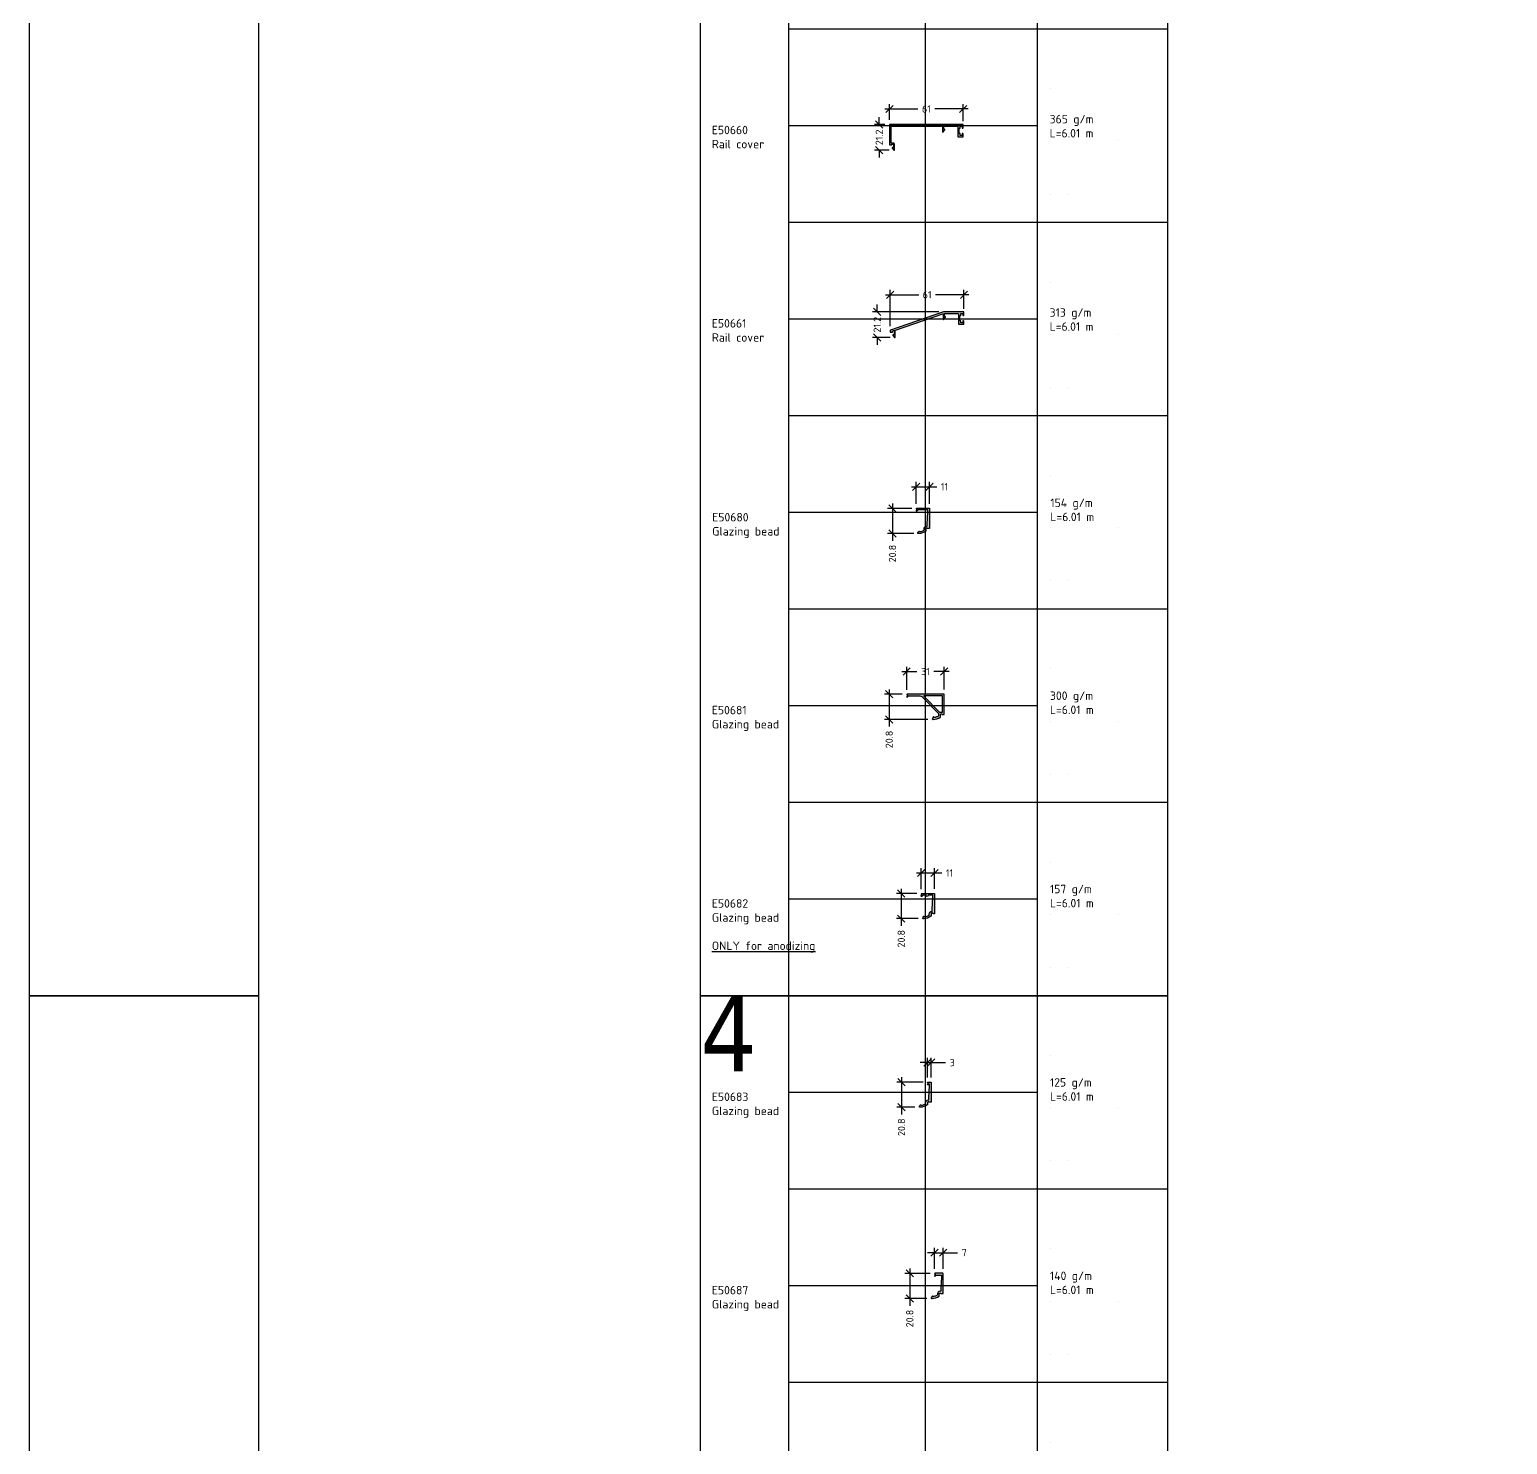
# Model space of a CAD drawing. Extents: x -4122 to 3414, y -5760 to 3840.
# Drawn here: x 0 to 1223, y -2291 to -1120 of the extents above; entities that cross this region are included whole.
import ezdxf

# ---------------------------------------------------------------- set-up
doc = ezdxf.new("R2010")
doc.units = 0
doc.layers.get('0').update_dxf_attribs({"linetype": 'CONTINUOUS'})
doc.layers.get('DEFPOINTS').update_dxf_attribs({"linetype": 'CONTINUOUS'})
for name, color, linetype in [('ALUM', 7, 'CONTINUOUS'), ('DIM', 94, 'CONTINUOUS'), ('ETEM_AL-HATCH-2', 253, 'CONTINUOUS'), ('HATCH', 253, 'CONTINUOUS'), ('TEXT', 7, 'CONTINUOUS'), ('UNMOVABLE', 4, 'CONTINUOUS')]:
    doc.layers.add(name, color=color, linetype=linetype)
doc.styles.add('ETEM_NAN', font='isocpeur.ttf')
doc.styles.get("Standard").update_dxf_attribs({"font": 'tahoma.ttf'})
doc.dimstyles.new('ETEM_ARCHITECTURE_STYLE$0', dxfattribs={"dimtxt": 2, "dimasz": 1, "dimexe": 1, "dimexo": 1, "dimgap": 1, "dimtad": 0, "dimdec": 1, "dimtxsty": 'ETEM_NAN', "dimblk": 'OBLIQUE', "dimcen": 0, "dimdle": 1, "dimclrd": 7, "dimclre": 7, "dimclrt": 7, "dimazin": 3, "dimtfac": 1, "dimtdec": 1, "dimtmove": 0, "dimatfit": 3, "dimtolj": 1, "dimtzin": 0})

# ---------------------------------------------------------------- blocks, each defined once
blk = doc.blocks.new('E_75_TEST_PAGE')
at = {"layer": 'DEFPOINTS'}
for p, q in [((73.1, -160), (73.1, 0)), ((185.9, 0), (185.9, -960)), ((289.3, -49.4), (289.3, -49.4)), ((9.5, -80), (9.5, -80)), ((278.8, -80), (73.1, -80)), ((289.3, -92.6), (289.3, -92.6)), ((345.9, -92.6), (345.9, -92.6)), ((289.3, -136.6), (289.3, -136.6)), ((304.3, -136.6), (304.3, -136.6)), ((73.1, -320), (73.1, -160)), ((289.3, -209.4), (289.3, -209.4)), ((9.5, -240), (9.5, -240)), ((278.8, -240), (73.1, -240)), ((289.3, -252.6), (289.3, -252.6)), ((345.9, -252.6), (345.9, -252.6)), ((289.3, -296.6), (289.3, -296.6)), ((304.3, -296.6), (304.3, -296.6)), ((73.1, -480), (73.1, -320)), ((289.3, -369.4), (289.3, -369.4)), ((9.5, -400), (9.5, -400)), ((278.8, -400), (73.1, -400)), ((289.3, -412.6), (289.3, -412.6)), ((345.9, -412.6), (345.9, -412.6)), ((289.3, -456.6), (289.3, -456.6)), ((304.3, -456.6), (304.3, -456.6)), ((73.1, -640), (73.1, -480)), ((289.3, -529.4), (289.3, -529.4)), ((9.5, -560), (9.5, -560)), ((278.8, -560), (73.1, -560)), ((289.3, -572.6), (289.3, -572.6)), ((345.9, -572.6), (345.9, -572.6)), ((289.3, -616.6), (289.3, -616.6)), ((304.3, -616.6), (304.3, -616.6)), ((73.1, -800), (73.1, -640)), ((289.3, -689.4), (289.3, -689.4)), ((9.5, -720), (9.5, -720)), ((278.8, -720), (73.1, -720)), ((289.3, -732.6), (289.3, -732.6)), ((345.9, -732.6), (345.9, -732.6)), ((289.3, -776.6), (289.3, -776.6)), ((304.3, -776.6), (304.3, -776.6)), ((73.1, -960), (73.1, -800)), ((289.3, -849.4), (289.3, -849.4)), ((9.5, -880), (9.5, -880)), ((278.8, -880), (73.1, -880)), ((289.3, -892.6), (289.3, -892.6)), ((345.9, -892.6), (345.9, -892.6)), ((289.3, -936.6), (289.3, -936.6)), ((304.3, -936.6), (304.3, -936.6))]:
    blk.add_line(p, q, dxfattribs=at)
at = {"layer": 'DEFPOINTS', "color": 3}
for p, q in [((278.8, 0), (278.8, -960)), ((386.8, -960), (386.8, 0)), ((386.8, -160), (73.1, -160)), ((386.8, -320), (73.1, -320)), ((386.8, -480), (73.1, -480)), ((386.8, -640), (73.1, -640)), ((386.8, -800), (73.1, -800))]:
    blk.add_line(p, q, dxfattribs=at)
blk.add_lwpolyline([(386.8, -960), (0, -960), (0, 0), (386.8, 0)], dxfattribs=at)
blk = doc.blocks.new('XREF-E-50680')
at = {"layer": 'HATCH'}
blk.add_hatch(color=256, dxfattribs=at).paths.add_polyline_path([(-10.7, 8.4, 1), (-10.7, 7.8, -0.57735), (-10.4, 7.3), (-11, 6.4, 0.876976), (-10.5, 6), (-9.7, 6.8, -0.198912), (-9.4, 7), (-1.6, 7, -0.414214), (-1.4, 6.8), (-1.4, 5.2), (-1.9, -4.6), (-1.9, -6.3, -0.414214), (-2.1, -6.5), (-2.3, -6.5, 0.414214), (-4.6, -8.8), (-4.6, -9.1, -0.278214), (-5.1, -10, -0.075582), (-7.5, -10.8, -0.254045), (-8.5, -10.5, 0.377369), (-8.7, -10.5, 0.15166), (-9.8, -11.9, 0.516694), (-9.4, -12.5), (-9.1, -12.5, 0.159642), (-3.2, -10.5, 0.238781), (-3.1, -10.4), (-3.1, -8.8, -0.414214), (-2.3, -8), (-2.1, -8, -0.414214), (-1.9, -8.2, 0.414214), (-1.7, -8.4), (-0.2, -8.4, 0.414214), (0, -8.2), (0, 8.2, 0.414214), (-0.2, 8.4)])
at = {"layer": 'ALUM'}
blk.add_lwpolyline([(-9.7, 6.8), (-10.5, 6, -0.876976), (-11, 6.4), (-10.4, 7.3, 0.57735), (-10.7, 7.8, -1), (-10.7, 8.4), (-0.2, 8.4, -0.414214), (0, 8.2), (0, -8.2, -0.414214), (-0.2, -8.4), (-1.7, -8.4, -0.414214), (-1.9, -8.2, 0.414214), (-2.1, -8), (-2.3, -8, 0.414214), (-3.1, -8.8), (-3.1, -10.4, -0.238781), (-3.2, -10.5, -0.159642), (-9.1, -12.5), (-9.4, -12.5, -0.516694), (-9.8, -11.9, -0.15166), (-8.7, -10.5, -0.377369), (-8.5, -10.5, 0.254045), (-7.5, -10.8, 0.075582), (-5.1, -10, 0.278214), (-4.6, -9.1), (-4.6, -8.8, -0.414214), (-2.3, -6.5), (-2.1, -6.5, 0.414214), (-1.9, -6.3), (-1.9, -4.6), (-1.4, 5.2), (-1.4, 6.8, 0.414214), (-1.6, 7), (-9.4, 7, 0.198912)], format="xyb", close=True, dxfattribs=at)
blk = doc.blocks.new('_OBLIQUE')
at = {"color": 0, "linetype": 'BYBLOCK'}
blk.add_line((-0.5, -0.5), (0.5, 0.5), dxfattribs=at)
blk = doc.blocks.new('*D63')
at = {"layer": 'DEFPOINTS', "color": 0}
for p in [(734, -1516.6), (714, -1537.4), (735.6, -1537.4)]:
    blk.add_point(p, dxfattribs=at)
at = {"layer": 'DIM', "color": 7}
for p, q in [((714, -1512.6), (714, -1537.4)), ((730, -1516.6), (710, -1516.6)), ((731.6, -1537.4), (710, -1537.4)), ((714, -1537.4), (714, -1543.4))]:
    blk.add_line(p, q, dxfattribs=at)
at = {"layer": 'DIM', "color": 7, "xscale": 6, "yscale": 6, "zscale": 6}
for p, rotation in [((714, -1516.6), 90), ((714, -1537.4), 270)]:
    blk.add_blockref('_OBLIQUE', p, dxfattribs=dict(at, rotation=rotation))
at = {"layer": 'DIM', "color": 7, "insert": (714, -1554), "char_height": 6, "attachment_point": 5, "rotation": 90, "style": 'ETEM_NAN'}
blk.add_mtext('20.8', dxfattribs=at)
blk = doc.blocks.new('*D64')
at = {"layer": 'DEFPOINTS', "color": 0}
for p in [(744.7, -1498.7), (733.7, -1516.9), (744.7, -1516.8)]:
    blk.add_point(p, dxfattribs=at)
at = {"layer": 'DIM', "color": 7}
for p, q in [((729.7, -1498.7), (744.7, -1498.7)), ((733.7, -1512.9), (733.7, -1494.7)), ((744.7, -1512.8), (744.7, -1494.7)), ((744.7, -1498.7), (750.7, -1498.7))]:
    blk.add_line(p, q, dxfattribs=at)
at = {"layer": 'DIM', "color": 7, "xscale": 6, "yscale": 6, "zscale": 6, "rotation": 180}
blk.add_blockref('_OBLIQUE', (733.7, -1498.7), dxfattribs=at)
at = {"layer": 'DIM', "color": 7, "xscale": 6, "yscale": 6, "zscale": 6}
blk.add_blockref('_OBLIQUE', (744.7, -1498.7), dxfattribs=at)
at = {"layer": 'DIM', "color": 7, "insert": (757.1, -1498.7), "char_height": 6, "attachment_point": 5, "style": 'ETEM_NAN'}
blk.add_mtext('11', dxfattribs=at)
blk = doc.blocks.new('*D65')
at = {"layer": 'DEFPOINTS', "color": 0}
for p in [(756.8, -1651.6), (725.8, -1670.7), (756.8, -1670.6)]:
    blk.add_point(p, dxfattribs=at)
at = {"layer": 'DIM', "color": 7}
for p, q in [((725.8, -1666.7), (725.8, -1647.6)), ((756.8, -1666.6), (756.8, -1647.6)), ((721.8, -1651.6), (734.3, -1651.6)), ((760.8, -1651.6), (748.3, -1651.6))]:
    blk.add_line(p, q, dxfattribs=at)
at = {"layer": 'DIM', "color": 7, "xscale": 6, "yscale": 6, "zscale": 6, "rotation": 180}
blk.add_blockref('_OBLIQUE', (725.8, -1651.6), dxfattribs=at)
at = {"layer": 'DIM', "color": 7, "xscale": 6, "yscale": 6, "zscale": 6}
blk.add_blockref('_OBLIQUE', (756.8, -1651.6), dxfattribs=at)
at = {"layer": 'DIM', "color": 7, "insert": (741.3, -1651.6), "char_height": 6, "attachment_point": 5, "style": 'ETEM_NAN'}
blk.add_mtext('31', dxfattribs=at)
blk = doc.blocks.new('*D66')
at = {"layer": 'DEFPOINTS', "color": 0}
for p in [(726.1, -1670.4), (711.3, -1691.2), (747.4, -1691.2)]:
    blk.add_point(p, dxfattribs=at)
at = {"layer": 'DIM', "color": 7}
for p, q in [((722.1, -1670.4), (707.3, -1670.4)), ((711.3, -1666.4), (711.3, -1691.2)), ((743.4, -1691.2), (707.3, -1691.2)), ((711.3, -1691.2), (711.3, -1697.2))]:
    blk.add_line(p, q, dxfattribs=at)
at = {"layer": 'DIM', "color": 7, "xscale": 6, "yscale": 6, "zscale": 6}
for p, rotation in [((711.3, -1670.4), 90), ((711.3, -1691.2), 270)]:
    blk.add_blockref('_OBLIQUE', p, dxfattribs=dict(at, rotation=rotation))
at = {"layer": 'DIM', "color": 7, "insert": (711.3, -1707.8), "char_height": 6, "attachment_point": 5, "rotation": 90, "style": 'ETEM_NAN'}
blk.add_mtext('20.8', dxfattribs=at)
blk = doc.blocks.new('*D67')
at = {"layer": 'DEFPOINTS', "color": 0}
for p in [(748.8, -1818.3), (737.8, -1835.6), (748.8, -1835.5)]:
    blk.add_point(p, dxfattribs=at)
at = {"layer": 'DIM', "color": 7}
for p, q in [((733.8, -1818.3), (748.8, -1818.3)), ((737.8, -1831.6), (737.8, -1814.3)), ((748.8, -1831.5), (748.8, -1814.3)), ((748.8, -1818.3), (754.8, -1818.3))]:
    blk.add_line(p, q, dxfattribs=at)
at = {"layer": 'DIM', "color": 7, "xscale": 6, "yscale": 6, "zscale": 6, "rotation": 180}
blk.add_blockref('_OBLIQUE', (737.8, -1818.3), dxfattribs=at)
at = {"layer": 'DIM', "color": 7, "xscale": 6, "yscale": 6, "zscale": 6}
blk.add_blockref('_OBLIQUE', (748.8, -1818.3), dxfattribs=at)
at = {"layer": 'DIM', "color": 7, "insert": (761.2, -1818.3), "char_height": 6, "attachment_point": 5, "style": 'ETEM_NAN'}
blk.add_mtext('11', dxfattribs=at)
blk = doc.blocks.new('*D68')
at = {"layer": 'DEFPOINTS', "color": 0}
for p in [(738.1, -1835.3), (721.3, -1856.1), (739.4, -1856.1)]:
    blk.add_point(p, dxfattribs=at)
at = {"layer": 'DIM', "color": 7}
for p, q in [((721.3, -1831.3), (721.3, -1856.1)), ((734.1, -1835.3), (717.3, -1835.3)), ((735.4, -1856.1), (717.3, -1856.1)), ((721.3, -1856.1), (721.3, -1862.1))]:
    blk.add_line(p, q, dxfattribs=at)
at = {"layer": 'DIM', "color": 7, "xscale": 6, "yscale": 6, "zscale": 6}
for p, rotation in [((721.3, -1835.3), 90), ((721.3, -1856.1), 270)]:
    blk.add_blockref('_OBLIQUE', p, dxfattribs=dict(at, rotation=rotation))
at = {"layer": 'DIM', "color": 7, "insert": (721.3, -1872.7), "char_height": 6, "attachment_point": 5, "rotation": 90, "style": 'ETEM_NAN'}
blk.add_mtext('20.8', dxfattribs=at)
blk = doc.blocks.new('*D69')
at = {"layer": 'DEFPOINTS', "color": 0}
for p in [(746, -1975.2), (743, -1991.6), (746, -1991.6)]:
    blk.add_point(p, dxfattribs=at)
at = {"layer": 'DIM', "color": 7}
for p, q in [((743, -1975.2), (737, -1975.2)), ((743, -1987.6), (743, -1971.2)), ((743, -1975.2), (746, -1975.2)), ((746, -1987.6), (746, -1971.2)), ((746, -1975.2), (758, -1975.2))]:
    blk.add_line(p, q, dxfattribs=at)
at = {"layer": 'DIM', "color": 7, "xscale": 6, "yscale": 6, "zscale": 6}
blk.add_blockref('_OBLIQUE', (743, -1975.2), dxfattribs=at)
at = {"layer": 'DIM', "color": 7, "xscale": 6, "yscale": 6, "zscale": 6, "rotation": 180}
blk.add_blockref('_OBLIQUE', (746, -1975.2), dxfattribs=at)
at = {"layer": 'DIM', "color": 7, "insert": (763.5, -1975.2), "char_height": 6, "attachment_point": 5, "style": 'ETEM_NAN'}
blk.add_mtext('3', dxfattribs=at)
blk = doc.blocks.new('*D70')
at = {"layer": 'DEFPOINTS', "color": 0}
for p in [(743.3, -1991.3), (721.5, -2012.1), (736.6, -2012.1)]:
    blk.add_point(p, dxfattribs=at)
at = {"layer": 'DIM', "color": 7}
for p, q in [((739.3, -1991.3), (717.5, -1991.3)), ((721.5, -1987.3), (721.5, -2012.1)), ((732.6, -2012.1), (717.5, -2012.1)), ((721.5, -2012.1), (721.5, -2018.1))]:
    blk.add_line(p, q, dxfattribs=at)
at = {"layer": 'DIM', "color": 7, "xscale": 6, "yscale": 6, "zscale": 6}
for p, rotation in [((721.5, -1991.3), 90), ((721.5, -2012.1), 270)]:
    blk.add_blockref('_OBLIQUE', p, dxfattribs=dict(at, rotation=rotation))
at = {"layer": 'DIM', "color": 7, "insert": (721.5, -2028.7), "char_height": 6, "attachment_point": 5, "rotation": 90, "style": 'ETEM_NAN'}
blk.add_mtext('20.8', dxfattribs=at)
blk = doc.blocks.new('*D95')
at = {"layer": 'DEFPOINTS', "color": 0}
for p in [(755.9, -2132.5), (748.9, -2149.9), (755.9, -2149.8)]:
    blk.add_point(p, dxfattribs=at)
at = {"layer": 'DIM', "color": 7}
for p, q in [((748.9, -2132.5), (742.9, -2132.5)), ((748.9, -2145.9), (748.9, -2128.5)), ((748.9, -2132.5), (755.9, -2132.5)), ((755.9, -2145.8), (755.9, -2128.5)), ((755.9, -2132.5), (767.9, -2132.5))]:
    blk.add_line(p, q, dxfattribs=at)
at = {"layer": 'DIM', "color": 7, "xscale": 6, "yscale": 6, "zscale": 6}
blk.add_blockref('_OBLIQUE', (748.9, -2132.5), dxfattribs=at)
at = {"layer": 'DIM', "color": 7, "xscale": 6, "yscale": 6, "zscale": 6, "rotation": 180}
blk.add_blockref('_OBLIQUE', (755.9, -2132.5), dxfattribs=at)
at = {"layer": 'DIM', "color": 7, "insert": (773.4, -2132.5), "char_height": 6, "attachment_point": 5, "style": 'ETEM_NAN'}
blk.add_mtext('7', dxfattribs=at)
blk = doc.blocks.new('*D96')
at = {"layer": 'DEFPOINTS', "color": 0}
for p in [(749.2, -2149.6), (728.3, -2170.4), (746.5, -2170.4)]:
    blk.add_point(p, dxfattribs=at)
at = {"layer": 'DIM', "color": 7}
for p, q in [((745.2, -2149.6), (724.3, -2149.6)), ((728.3, -2145.6), (728.3, -2170.4)), ((742.5, -2170.4), (724.3, -2170.4)), ((728.3, -2170.4), (728.3, -2176.4))]:
    blk.add_line(p, q, dxfattribs=at)
at = {"layer": 'DIM', "color": 7, "xscale": 6, "yscale": 6, "zscale": 6}
for p, rotation in [((728.3, -2149.6), 90), ((728.3, -2170.4), 270)]:
    blk.add_blockref('_OBLIQUE', p, dxfattribs=dict(at, rotation=rotation))
at = {"layer": 'DIM', "color": 7, "insert": (728.3, -2187), "char_height": 6, "attachment_point": 5, "rotation": 90, "style": 'ETEM_NAN'}
blk.add_mtext('20.8', dxfattribs=at)
blk = doc.blocks.new('*D110')
at = {"layer": 'DEFPOINTS', "color": 0}
for p in [(772.6, -1186.1), (711.6, -1199.2), (772.6, -1200.3)]:
    blk.add_point(p, dxfattribs=at)
at = {"layer": 'DIM', "color": 7}
for p, q in [((707.6, -1186.1), (735.1, -1186.1)), ((711.6, -1195.2), (711.6, -1182.1)), ((776.6, -1186.1), (749.1, -1186.1)), ((772.6, -1196.3), (772.6, -1182.1))]:
    blk.add_line(p, q, dxfattribs=at)
at = {"layer": 'DIM', "color": 7, "xscale": 6, "yscale": 6, "zscale": 6, "rotation": 180}
blk.add_blockref('_OBLIQUE', (711.6, -1186.1), dxfattribs=at)
at = {"layer": 'DIM', "color": 7, "xscale": 6, "yscale": 6, "zscale": 6}
blk.add_blockref('_OBLIQUE', (772.6, -1186.1), dxfattribs=at)
at = {"layer": 'DIM', "color": 7, "insert": (742.1, -1186.1), "char_height": 6, "attachment_point": 5, "style": 'ETEM_NAN'}
blk.add_mtext('61', dxfattribs=at)
blk = doc.blocks.new('*D111')
at = {"layer": 'DEFPOINTS', "color": 0}
for p in [(711.8, -1199), (703.1, -1220.2), (715.4, -1220.2)]:
    blk.add_point(p, dxfattribs=at)
at = {"layer": 'DIM', "color": 7}
for p, q in [((703.1, -1199), (703.1, -1193)), ((707.8, -1199), (699.1, -1199)), ((703.1, -1199), (703.1, -1199.6)), ((711.4, -1220.2), (699.1, -1220.2)), ((703.1, -1220.2), (703.1, -1219.6)), ((703.1, -1220.2), (703.1, -1226.2))]:
    blk.add_line(p, q, dxfattribs=at)
at = {"layer": 'DIM', "color": 7, "xscale": 6, "yscale": 6, "zscale": 6}
for p, rotation in [((703.1, -1199), 270), ((703.1, -1220.2), 90)]:
    blk.add_blockref('_OBLIQUE', p, dxfattribs=dict(at, rotation=rotation))
at = {"layer": 'DIM', "color": 7, "insert": (703.1, -1209.6), "char_height": 6, "attachment_point": 5, "rotation": 90, "style": 'ETEM_NAN'}
blk.add_mtext('21.2', dxfattribs=at)
blk = doc.blocks.new('*D114')
at = {"layer": 'DEFPOINTS', "color": 0}
for p in [(712.2, -1339.8), (773.2, -1355.4), (712.2, -1369.9)]:
    blk.add_point(p, dxfattribs=at)
at = {"layer": 'DIM', "color": 7}
for p, q in [((708.2, -1339.8), (735.7, -1339.8)), ((712.2, -1365.9), (712.2, -1335.8)), ((777.2, -1339.8), (749.7, -1339.8)), ((773.2, -1351.4), (773.2, -1335.8))]:
    blk.add_line(p, q, dxfattribs=at)
at = {"layer": 'DIM', "color": 7, "xscale": 6, "yscale": 6, "zscale": 6, "rotation": 180}
blk.add_blockref('_OBLIQUE', (712.2, -1339.8), dxfattribs=at)
at = {"layer": 'DIM', "color": 7, "xscale": 6, "yscale": 6, "zscale": 6}
blk.add_blockref('_OBLIQUE', (773.2, -1339.8), dxfattribs=at)
at = {"layer": 'DIM', "color": 7, "insert": (742.7, -1339.8), "char_height": 6, "attachment_point": 5, "style": 'ETEM_NAN'}
blk.add_mtext('61', dxfattribs=at)
blk = doc.blocks.new('*D115')
at = {"layer": 'DEFPOINTS', "color": 0}
for p in [(756.3, -1354), (701.4, -1375.2), (716, -1375.2)]:
    blk.add_point(p, dxfattribs=at)
at = {"layer": 'DIM', "color": 7}
for p, q in [((752.3, -1354), (697.4, -1354)), ((701.4, -1354), (701.4, -1348)), ((701.4, -1354), (701.4, -1354.6)), ((712, -1375.2), (697.4, -1375.2)), ((701.4, -1375.2), (701.4, -1374.6)), ((701.4, -1375.2), (701.4, -1381.2))]:
    blk.add_line(p, q, dxfattribs=at)
at = {"layer": 'DIM', "color": 7, "xscale": 6, "yscale": 6, "zscale": 6}
for p, rotation in [((701.4, -1354), 270), ((701.4, -1375.2), 90)]:
    blk.add_blockref('_OBLIQUE', p, dxfattribs=dict(at, rotation=rotation))
at = {"layer": 'DIM', "color": 7, "insert": (701.4, -1364.6), "char_height": 6, "attachment_point": 5, "rotation": 90, "style": 'ETEM_NAN'}
blk.add_mtext('21.2', dxfattribs=at)

msp = doc.modelspace()

# ---------------------------------------------------------------- hatches: boundary and pattern name
at = {"layer": 'ETEM_AL-HATCH-2'}
for points in [[(772.6, -1199.22, 0.4142136), (772.4, -1199.02), (711.8, -1199.02, 0.4142136), (711.6, -1199.22), (711.6, -1215.52, 0.4142136), (711.8, -1215.72), (713.3, -1215.72, 0.4142136), (713.5, -1215.52, -0.4142136), (713.7, -1215.32), (714.6, -1215.32, -0.4142136), (714.8, -1215.52), (714.8, -1217.42, -0.4142136), (714.3, -1217.92), (714.1, -1217.92, 0.6212675), (713.86, -1218.41), (715.16, -1220.11, 0.7172151), (715.7, -1219.92), (715.7, -1215.52, 0.4142136), (714.6, -1214.42), (713.2, -1214.42, -0.4142136), (713, -1214.22), (713, -1200.52, -0.4142136), (713.2, -1200.32), (755.3, -1200.32, -0.4142136), (755.5, -1200.52), (755.5, -1204.92, 0.7172151), (756.04, -1205.11), (757.34, -1203.41, 0.8293597), (757.02, -1202.91, -0.4879284), (756.4, -1202.42), (756.4, -1200.52, -0.4142136), (756.6, -1200.32), (767.5, -1200.32, -0.4142136), (768, -1200.82), (768, -1208.72, 0.4142136), (768.5, -1209.22), (772.1, -1209.22, 0.4142136), (772.6, -1208.72), (772.6, -1206.97, 0.5306748), (771.91, -1206.51, 0.6057285), (771.6, -1206.67), (771.6, -1207.92, -0.4142136), (771.4, -1208.12), (770.3, -1208.12, -0.4142136), (770.1, -1207.92), (770.1, -1206.67, 0.4142136), (769.9, -1206.47), (769.5, -1206.47, -0.4142136), (769.3, -1206.27), (769.3, -1202.17, -0.4142136), (769.5, -1201.97), (769.9, -1201.97, 0.4142136), (770.1, -1201.77), (770.1, -1200.52, -0.4142136), (770.3, -1200.32), (771.4, -1200.32, -0.4142136), (771.6, -1200.52), (771.6, -1201.77, 0.6057285), (771.91, -1201.94, 0.5306748), (772.6, -1201.47)], [(773.19, -1354.24, 0.4142136), (772.99, -1354.04), (756.29, -1354.04, 0.0824986), (756.22, -1354.06), (712.32, -1369.06, 0.3207542), (712.19, -1369.24), (712.19, -1370.54, 0.4142136), (712.39, -1370.74), (713.89, -1370.74, 0.4142136), (714.09, -1370.54), (714.09, -1369.97, -0.3207542), (714.22, -1369.78), (715.12, -1369.47, -0.5142864), (715.39, -1369.66), (715.39, -1372.44, -0.4142136), (714.89, -1372.94), (714.69, -1372.94, 0.6212675), (714.45, -1373.43), (715.75, -1375.13, 0.7172151), (716.29, -1374.94), (716.29, -1369.22, -0.3207542), (716.42, -1369.03), (755.82, -1355.57, -0.5142864), (756.09, -1355.75), (756.09, -1359.94, 0.7172151), (756.63, -1360.13), (757.93, -1358.43, 0.8293597), (757.61, -1357.93, -0.4879284), (756.99, -1357.44), (756.99, -1355.54, -0.4142136), (757.19, -1355.34), (768.09, -1355.34, -0.4142136), (768.59, -1355.84), (768.59, -1363.74, 0.4142136), (769.09, -1364.24), (772.69, -1364.24, 0.4142136), (773.19, -1363.74), (773.19, -1361.99, 0.5306748), (772.5, -1361.53, 0.6057285), (772.19, -1361.69), (772.19, -1362.94, -0.4142136), (771.99, -1363.14), (770.89, -1363.14, -0.4142136), (770.69, -1362.94), (770.69, -1361.69, 0.4142136), (770.49, -1361.49), (770.09, -1361.49, -0.4142136), (769.89, -1361.29), (769.89, -1357.19, -0.4142136), (770.09, -1356.99), (770.49, -1356.99, 0.4142136), (770.69, -1356.79), (770.69, -1355.54, -0.4142136), (770.89, -1355.34), (771.99, -1355.34, -0.4142136), (772.19, -1355.54), (772.19, -1356.79, 0.6057285), (772.5, -1356.96, 0.5306748), (773.19, -1356.49)]]:
    msp.add_hatch(color=256, dxfattribs=at).paths.add_polyline_path(points)
at = {"layer": 'HATCH'}
for points in [[(1222.88, -1486.55), (1220.13, -1486.55)], [(1222.88, -1488.05), (1220.13, -1488.05)], [(748.83, -1835.51, 0.4142136), (748.63, -1835.31), (738.13, -1835.31, 1), (738.13, -1835.91, -0.5773503), (738.39, -1836.36), (737.87, -1837.26, 0.8769765), (738.34, -1837.63), (739.11, -1836.86, -0.1989124), (739.46, -1836.71), (741.83, -1836.71, -0.4142136), (742.03, -1836.91, 1), (743.63, -1836.91, -0.4142136), (743.83, -1836.71), (747.23, -1836.71, -0.4142136), (747.43, -1836.91), (747.43, -1838.51), (746.93, -1848.21), (746.93, -1849.91, -0.4142136), (746.73, -1850.11, 0.4142136), (744.43, -1852.41), (744.43, -1852.68, -0.2727588), (743.91, -1853.55, -0.0826123), (741.28, -1854.48, -0.2551307), (740.38, -1854.18, 0.380726), (740.11, -1854.15, 0.1516597), (739.05, -1855.58, 0.5166938), (739.43, -1856.11), (739.8, -1856.11, 0.1640158), (745.85, -1854.07, 0.2342813), (745.93, -1853.91), (745.93, -1852.41, -0.4142136), (746.73, -1851.61), (747.43, -1851.61, -0.4142136), (747.63, -1851.81), (747.63, -1851.91, 0.4142136), (747.83, -1852.11), (748.63, -1852.11, 0.4142136), (748.83, -1851.91)], [(749.16, -2150.18, -0.5773503), (749.42, -2150.63), (748.9, -2151.53, 0.8769765), (749.37, -2151.89), (750.14, -2151.13, -0.1989124), (750.49, -2150.98), (754.26, -2150.98, -0.4142136), (754.46, -2151.18), (754.46, -2152.78), (753.96, -2162.48), (753.96, -2164.18, -0.4142136), (753.76, -2164.38), (753.56, -2164.38, 0.4142136), (751.26, -2166.68), (751.26, -2167.02, -0.2782143), (750.73, -2167.9, -0.0755823), (748.32, -2168.74, -0.2540446), (747.41, -2168.44, 0.3773687), (747.14, -2168.42, 0.1516597), (746.08, -2169.85, 0.5166938), (746.46, -2170.38), (746.76, -2170.38, 0.1596424), (752.68, -2168.44, 0.2387814), (752.76, -2168.28), (752.76, -2166.68, -0.4142136), (753.56, -2165.88), (753.76, -2165.88, -0.4142136), (753.96, -2166.08, 0.4142136), (754.16, -2166.28), (755.66, -2166.28, 0.4142136), (755.86, -2166.08), (755.86, -2149.78, 0.4142136), (755.66, -2149.58), (749.16, -2149.58, 1)]]:
    msp.add_hatch(color=256, dxfattribs=at).paths.add_polyline_path(points)
h = msp.add_hatch(color=256, dxfattribs=at)
edge = h.paths.add_edge_path(flags=16)
edge.add_arc((755.18, -1684.99), 0.2, 270, 360.0001)
edge.add_line((755.38, -1684.99), (755.38, -1671.99))
edge.add_arc((755.18, -1671.99), 0.2, 0.0001, 90.0001)
edge.add_line((755.18, -1671.79), (740.07, -1671.79))
edge.add_arc((740.07, -1671.99), 0.2, 90.00009, 225)
edge.add_line((739.93, -1672.13), (752.93, -1685.13))
edge.add_arc((753.07, -1684.99), 0.2, 225, 270)
edge.add_line((753.07, -1685.19), (755.18, -1685.19))
edge = h.paths.add_edge_path()
edge.add_arc((726.08, -1671.29), 0.3, -30, 90, ccw=False)
edge.add_line((726.34, -1671.44), (725.82, -1672.34))
edge.add_arc((726.08, -1672.49), 0.3, 150, 315)
edge.add_line((726.29, -1672.7), (727.06, -1671.93))
edge.add_arc((727.41, -1672.29), 0.5, 90, 135, ccw=False)
edge.add_line((727.41, -1671.79), (736.78, -1671.79))
edge.add_arc((736.78, -1673.79), 2, 45, 90.00041, ccw=False)
edge.add_line((738.19, -1672.37), (752.12, -1686.3))
edge.add_arc((751.98, -1686.44), 0.2, 0, 45, ccw=False)
edge.add_line((752.18, -1686.44), (752.18, -1687.82))
edge.add_arc((751.18, -1687.82), 1, -62.18931, 0, ccw=False)
edge.add_arc((747.68, -1681.19), 8.5, 280.52138, 297.81069, ccw=False)
edge.add_arc((749.05, -1688.56), 1, 223.50481, 280.52138, ccw=False)
edge.add_arc((748.18, -1689.39), 0.2, 43.50481, 126.20455)
edge.add_arc((749.83, -1691.65), 3, 126.20455, 160.69953)
edge.add_arc((747.38, -1690.79), 0.4, 160.69953, 270)
edge.add_line((747.38, -1691.19), (747.68, -1691.19))
edge.add_arc((747.68, -1681.19), 10, 270, 306.2812)
edge.add_arc((753.48, -1689.09), 0.2, 306.2812, 360)
edge.add_line((753.68, -1689.09), (753.68, -1687.49))
edge.add_arc((754.48, -1687.49), 0.8, 90, 180, ccw=False)
edge.add_line((754.48, -1686.69), (754.68, -1686.69))
edge.add_arc((754.68, -1686.89), 0.2, 0, 90, ccw=False)
edge.add_arc((755.08, -1686.89), 0.2, 180, 270)
edge.add_line((755.08, -1687.09), (756.58, -1687.09))
edge.add_arc((756.58, -1686.89), 0.2, 270, 360)
edge.add_line((756.78, -1686.89), (756.78, -1670.59))
edge.add_arc((756.58, -1670.59), 0.2, 0, 90)
edge.add_line((756.58, -1670.39), (726.08, -1670.39))
edge.add_arc((726.08, -1670.69), 0.3, 90, 270)
h = msp.add_hatch(color=256, dxfattribs=at)
h.paths.add_polyline_path([(746.04, -1997.53), (744.49, -1997.53), (744.14, -2004.19), (744.14, -2005.89, -0.4142136), (743.94, -2006.09), (743.74, -2006.09, 0.4142136), (741.44, -2008.39), (741.44, -2008.73, -0.2782143), (740.91, -2009.61, -0.0755823), (738.49, -2010.45, -0.2540446), (737.59, -2010.16, 0.3773687), (737.32, -2010.13, 0.1516597), (736.26, -2011.56, 0.5166938), (736.64, -2012.09), (736.94, -2012.09, 0.1596424), (742.86, -2010.16, 0.2387814), (742.94, -2009.99), (742.94, -2008.39, -0.4142136), (743.74, -2007.59), (743.94, -2007.59, -0.4142136), (744.14, -2007.79, 0.4142136), (744.34, -2007.99), (745.84, -2007.99, 0.4142136), (746.04, -2007.79)])
h.paths.add_polyline_path([(746.04, -1992.69), (744.67, -1992.69, 0.1989124), (744.32, -1992.84), (744.13, -1993.03, -0.6681786), (744.64, -1993.24), (744.64, -1994.49), (744.49, -1997.53), (746.04, -1997.53)])
h.paths.add_polyline_path([(746.04, -1991.49, 0.4142136), (745.84, -1991.29), (743.34, -1991.29, 1), (743.34, -1991.89, -0.5773503), (743.6, -1992.34), (743.08, -1993.24, 0.8769765), (743.55, -1993.61), (744.32, -1992.84, -0.1989124), (744.67, -1992.69), (746.04, -1992.69)])

# ---------------------------------------------------------------- linework, layer by layer
at = {"layer": 'ALUM'}
for points in [[(756.9, -1202.92, -0.4142136), (756.4, -1202.42), (756.4, -1200.52, -0.4142136), (756.6, -1200.32), (756.6, -1200.32), (767.5, -1200.32, -0.4142136), (768, -1200.82), (768, -1208.72, 0.4142136), (768.5, -1209.22), (772.1, -1209.22, 0.4142136), (772.6, -1208.72), (772.6, -1206.97, 0.4142136), (772.1, -1206.47), (771.8, -1206.47, 0.4142136), (771.6, -1206.67), (771.6, -1207.92, -0.4142136), (771.4, -1208.12), (770.3, -1208.12, -0.4142136), (770.1, -1207.92), (770.1, -1206.67, 0.4142136), (769.9, -1206.47), (769.5, -1206.47, -0.4142136), (769.3, -1206.27), (769.3, -1202.17, -0.4142136), (769.5, -1201.97), (769.9, -1201.97, 0.4142136), (770.1, -1201.77), (770.1, -1200.52, -0.4142136), (770.3, -1200.32), (771.4, -1200.32, -0.4142136), (771.6, -1200.52), (771.6, -1201.77, 0.4142136), (771.8, -1201.97), (772.1, -1201.97, 0.4142136), (772.6, -1201.47), (772.6, -1199.22, 0.4142136), (772.4, -1199.02), (711.8, -1199.02, 0.4142136), (711.6, -1199.22), (711.6, -1215.52, 0.4142136), (711.8, -1215.72), (713.3, -1215.72, 0.4142136), (713.5, -1215.52, -0.4142136), (713.7, -1215.32), (714.6, -1215.32, -0.4142136), (714.8, -1215.52), (714.8, -1217.42, -0.4142136), (714.3, -1217.92), (714.1, -1217.92, 0.6212675), (713.86, -1218.41), (715.16, -1220.11, 0.7172151), (715.7, -1219.92), (715.7, -1215.52, 0.4142136), (714.6, -1214.42), (713.2, -1214.42, -0.4142136), (713, -1214.22), (713, -1200.52, -0.4142136), (713.2, -1200.32), (755.3, -1200.32, -0.4142136), (755.5, -1200.52), (755.5, -1204.92, 0.7172151), (756.04, -1205.11), (757.34, -1203.41, 0.6212675), (757.1, -1202.92)], [(716.29, -1374.94), (716.29, -1369.22, -0.3207542), (716.42, -1369.03), (755.82, -1355.57, -0.5142864), (756.09, -1355.75), (756.09, -1359.94, 0.7172151), (756.63, -1360.13), (757.93, -1358.43, 0.6212675), (757.69, -1357.94), (757.49, -1357.94, -0.4142136), (756.99, -1357.44), (756.99, -1355.54, -0.4142136), (757.19, -1355.34), (757.19, -1355.34), (768.09, -1355.34, -0.4142136), (768.59, -1355.84), (768.59, -1363.74, 0.4142136), (769.09, -1364.24), (772.69, -1364.24, 0.4142136), (773.19, -1363.74), (773.19, -1361.99, 0.4142136), (772.69, -1361.49), (772.39, -1361.49, 0.4142136), (772.19, -1361.69), (772.19, -1362.94, -0.4142136), (771.99, -1363.14), (770.89, -1363.14, -0.4142136), (770.69, -1362.94), (770.69, -1361.69, 0.4142136), (770.49, -1361.49), (770.09, -1361.49, -0.4142136), (769.89, -1361.29), (769.89, -1357.19, -0.4142136), (770.09, -1356.99), (770.49, -1356.99, 0.4142136), (770.69, -1356.79), (770.69, -1355.54, -0.4142136), (770.89, -1355.34), (771.99, -1355.34, -0.4142136), (772.19, -1355.54), (772.19, -1356.79, 0.4142136), (772.39, -1356.99), (772.69, -1356.99, 0.4142136), (773.19, -1356.49), (773.19, -1354.24, 0.4142136), (772.99, -1354.04), (756.29, -1354.04, 0.0824986), (756.22, -1354.06), (712.32, -1369.06, 0.3207542), (712.19, -1369.24), (712.19, -1370.54, 0.4142136), (712.39, -1370.74), (713.89, -1370.74, 0.4142136), (714.09, -1370.54), (714.09, -1369.97, -0.3207542), (714.22, -1369.78), (715.12, -1369.47, -0.5142864), (715.39, -1369.66), (715.39, -1372.44, -0.4142136), (714.89, -1372.94), (714.69, -1372.94, 0.6212675), (714.45, -1373.43), (715.75, -1375.13, 0.7172151)], [(726.08, -1670.99, -0.5773503), (726.34, -1671.44), (725.82, -1672.34, 0.8769765), (726.29, -1672.7), (727.06, -1671.93, -0.1989124), (727.41, -1671.79), (736.78, -1671.79, -0.1989142), (738.19, -1672.37), (752.12, -1686.3, -0.1989124), (752.18, -1686.44), (752.18, -1687.82, -0.2782143), (751.65, -1688.7, -0.0755823), (749.23, -1689.54, -0.2540446), (748.32, -1689.25, 0.3773687), (748.06, -1689.23, 0.1516597), (747, -1690.65, 0.5166938), (747.38, -1691.19), (747.68, -1691.19, 0.1596424), (753.6, -1689.25, 0.2387814), (753.68, -1689.09), (753.68, -1687.49, -0.4142136), (754.48, -1686.69), (754.68, -1686.69, -0.4142136), (754.88, -1686.89, 0.4142136), (755.08, -1687.09), (756.58, -1687.09, 0.4142136), (756.78, -1686.89), (756.78, -1670.59, 0.4142136), (756.58, -1670.39), (726.08, -1670.39, 1)], [(755.18, -1685.19, 0.4142141), (755.38, -1684.99), (755.38, -1671.99, 0.4142136), (755.18, -1671.79), (740.07, -1671.79, 0.6681781), (739.93, -1672.13), (752.93, -1685.13, 0.1989124), (753.07, -1685.19)], [(746.73, -1850.11, 0.4142136), (746.93, -1849.91), (746.93, -1848.21), (747.43, -1838.51), (747.43, -1836.91, 0.4142136), (747.23, -1836.71), (743.83, -1836.71, 0.4142136), (743.63, -1836.91, -1), (742.03, -1836.91, 0.4142136), (741.83, -1836.71), (739.46, -1836.71, 0.1989124), (739.11, -1836.86), (738.34, -1837.63, -0.8769765), (737.87, -1837.26), (738.39, -1836.36, 0.5773503), (738.13, -1835.91, -1), (738.13, -1835.31), (748.63, -1835.31, -0.4142136), (748.83, -1835.51), (748.83, -1851.91, -0.4142136), (748.63, -1852.11), (747.83, -1852.11, -0.4142136), (747.63, -1851.91), (747.63, -1851.81, 0.4142136), (747.43, -1851.61), (746.73, -1851.61, 0.4142136), (745.93, -1852.41), (745.93, -1853.91, -0.2342813), (745.85, -1854.07, -0.1640158), (739.8, -1856.11), (739.43, -1856.11, -0.5166938), (739.05, -1855.58, -0.1516597), (740.11, -1854.15, -0.380726), (740.38, -1854.18, 0.2551307), (741.28, -1854.48, 0.0826123), (743.91, -1853.55, 0.2727588), (744.43, -1852.68), (744.43, -1852.41, -0.4142136)], [(744.13, -1993.03), (743.55, -1993.61, -0.8769765), (743.08, -1993.24), (743.6, -1992.34, 0.5773503), (743.34, -1991.89, -1), (743.34, -1991.29), (745.84, -1991.29, -0.4142136), (746.04, -1991.49), (746.04, -2007.79, -0.4142136), (745.84, -2007.99), (744.34, -2007.99, -0.4142136), (744.14, -2007.79, 0.4142136), (743.94, -2007.59), (743.74, -2007.59, 0.4142136), (742.94, -2008.39), (742.94, -2009.99, -0.2387814), (742.86, -2010.16, -0.1596424), (736.94, -2012.09), (736.64, -2012.09, -0.5166938), (736.26, -2011.56, -0.1516597), (737.32, -2010.13, -0.3773687), (737.59, -2010.16, 0.2540446), (738.49, -2010.45, 0.0755823), (740.91, -2009.61, 0.2782143), (741.44, -2008.73), (741.44, -2008.39, -0.4142136), (743.74, -2006.09), (743.94, -2006.09, 0.4142136), (744.14, -2005.89), (744.14, -2004.19), (744.64, -1994.49), (744.64, -1993.24, 0.6681786)], [(749.16, -2150.18, -0.5773503), (749.42, -2150.63), (748.9, -2151.53, 0.8769765), (749.37, -2151.89), (750.14, -2151.13, -0.1989124), (750.49, -2150.98), (754.26, -2150.98, -0.4142136), (754.46, -2151.18), (754.46, -2152.78), (753.96, -2162.48), (753.96, -2164.18, -0.4142136), (753.76, -2164.38), (753.56, -2164.38, 0.4142136), (751.26, -2166.68), (751.26, -2167.02, -0.2782143), (750.73, -2167.9, -0.0755823), (748.32, -2168.74, -0.2540446), (747.41, -2168.44, 0.3773687), (747.14, -2168.42, 0.1516597), (746.08, -2169.85, 0.5166938), (746.46, -2170.38), (746.76, -2170.38, 0.1596424), (752.68, -2168.44, 0.2387814), (752.76, -2168.28), (752.76, -2166.68, -0.4142136), (753.56, -2165.88), (753.76, -2165.88, -0.4142136), (753.96, -2166.08, 0.4142136), (754.16, -2166.28), (755.66, -2166.28, 0.4142136), (755.86, -2166.08), (755.86, -2149.78, 0.4142136), (755.66, -2149.58), (749.16, -2149.58, 1), (749.16, -2150.18, -0.5773503)]]:
    msp.add_lwpolyline(points, format="xyb", close=True, dxfattribs=at)
at = {"layer": 'UNMOVABLE'}
for points in [[(0, 0), (189.49, 0), (189.49, -1920), (0, -1920)], [(0, -1920), (189.49, -1920), (189.49, -3840), (0, -3840)]]:
    msp.add_lwpolyline(points, close=True, dxfattribs=at)

# ---------------------------------------------------------------- block references
at = {"layer": 'ETEM_AL-HATCH-2'}
msp.add_blockref('XREF-E-50680', (744.74, -1524.93), dxfattribs=at)
at = {"layer": 'UNMOVABLE'}
for p in [(555.08, -960), (555.08, -1920)]:
    msp.add_blockref('E_75_TEST_PAGE', p, dxfattribs=at)

# ---------------------------------------------------------------- texts
at = {"layer": 'TEXT', "char_height": 7, "attachment_point": 1, "style": 'ETEM_NAN'}
for s, insert, width in [('{\\C7;365 g/m\\PL=6.01 m}', (844.09, -1191), 80.7595), ('{\\fISOCPEUR|b0|i0|c161|p34;E506}60\\PRail cover', (564.57, -1200), 75.2265), ('{\\C7;313 g/m\\PL=6.01 m}', (844.09, -1351), 80.7595), ('{\\fISOCPEUR|b0|i0|c161|p34;E506}61\\PRail cover', (564.57, -1360), 75.2265), ('{\\C7;154 g/m\\PL=6.01 m}', (844.67, -1508.49), 80.7595), ('{\\fISOCPEUR|b0|i0|c161|p34;E50680}\\PGlazing bead', (564.89, -1520.4), 75.2265), ('{\\C7;300 g/m\\PL=6.01 m}', (844.35, -1668.09), 80.7595), ('{\\fISOCPEUR|b0|i0|c161|p34;E50681}\\PGlazing bead', (564.57, -1680), 75.2265), ('{\\C7;157 g/m\\PL=6.01 m}', (844.35, -1828.09), 80.7595), ('{\\fISOCPEUR|b0|i0|c161|p34;E50682}\\PGlazing bead\\P\\P{\\LONLY for anodizing}', (564.57, -1840), 156.6823), ('{\\C7;125 g/m\\PL=6.01 m}', (844.35, -1988.09), 80.7595), ('{\\fISOCPEUR|b0|i0|c161|p34;E50683}\\PGlazing bead', (564.57, -2000), 156.6823), ('{\\C7;140 g/m\\PL=6.01 m}', (844.35, -2148.09), 80.7595), ('{\\fISOCPEUR|b0|i0|c161|p34;E5068}7\\PGlazing bead', (564.57, -2160), 156.6823)]:
    msp.add_mtext(s, dxfattribs=dict(at, insert=insert, width=width))
at = {"layer": 'UNMOVABLE', "insert": (555.08, -1920), "char_height": 62.5, "attachment_point": 1}
msp.add_mtext_dynamic_manual_height_columns('4', width=127.2029, gutter_width=12.5, heights=[-62.5], dxfattribs=at)

# ---------------------------------------------------------------- dimensions: what is measured, and where the dimension line sits
at = {"layer": 'DIM'}
for base, p1, p2, picture, middle in [((772.6, -1186.1), (711.6, -1199.22), (772.6, -1200.35), '*D110', (742.1, -1186.1)), ((712.19, -1339.84), (773.19, -1355.37), (712.19, -1369.89), '*D114', (742.69, -1339.84)), ((744.74, -1498.68), (733.74, -1516.88), (744.74, -1516.78), '*D64', (757.14, -1498.68)), ((756.78, -1651.63), (725.78, -1670.69), (756.78, -1670.59), '*D65', (741.28, -1651.63)), ((748.83, -1818.26), (737.83, -1835.61), (748.83, -1835.51), '*D67', (761.23, -1818.26)), ((746.04, -1975.24), (743.04, -1991.59), (746.04, -1991.59), '*D69', (763.54, -1975.24)), ((755.86, -2132.53), (748.86, -2149.88), (755.86, -2149.78), '*D95', (773.36, -2132.53))]:
    dim = msp.add_linear_dim(base=base, p1=p1, p2=p2, dimstyle='ETEM_ARCHITECTURE_STYLE$0', override={"dimscale": 4, "dimtxt": 1.5, "dimasz": 1.5, "dimtp": 0.1, "dimtm": 0.1, "dimtfac": 0.71, "dimtolj": 0}, dxfattribs=at)
    dim.commit()
    dim.dimension.update_dxf_attribs({"geometry": picture, "text_midpoint": middle})
for base, p1, p2, picture, middle in [((703.11, -1220.22), (711.8, -1199.02), (715.4, -1220.22), '*D111', (703.11, -1209.62)), ((701.37, -1375.24), (756.29, -1354.04), (715.99, -1375.24), '*D115', (701.37, -1364.64)), ((714.05, -1537.38), (734.04, -1516.58), (735.64, -1537.38), '*D63', (714.05, -1553.98)), ((711.27, -1691.19), (726.08, -1670.39), (747.38, -1691.19), '*D66', (711.27, -1707.79)), ((721.26, -1856.11), (738.13, -1835.31), (739.43, -1856.11), '*D68', (721.26, -1872.71)), ((721.54, -2012.09), (743.34, -1991.29), (736.64, -2012.09), '*D70', (721.54, -2028.69)), ((728.29, -2170.38), (749.16, -2149.58), (746.46, -2170.38), '*D96', (728.29, -2186.98))]:
    dim = msp.add_linear_dim(base=base, p1=p1, p2=p2, angle=90, dimstyle='ETEM_ARCHITECTURE_STYLE$0', override={"dimscale": 4, "dimtxt": 1.5, "dimasz": 1.5, "dimtp": 0.1, "dimtm": 0.1, "dimtfac": 0.71, "dimtolj": 0}, dxfattribs=at)
    dim.commit()
    dim.dimension.update_dxf_attribs({"geometry": picture, "text_midpoint": middle})

doc.saveas('drawing.dxf')
